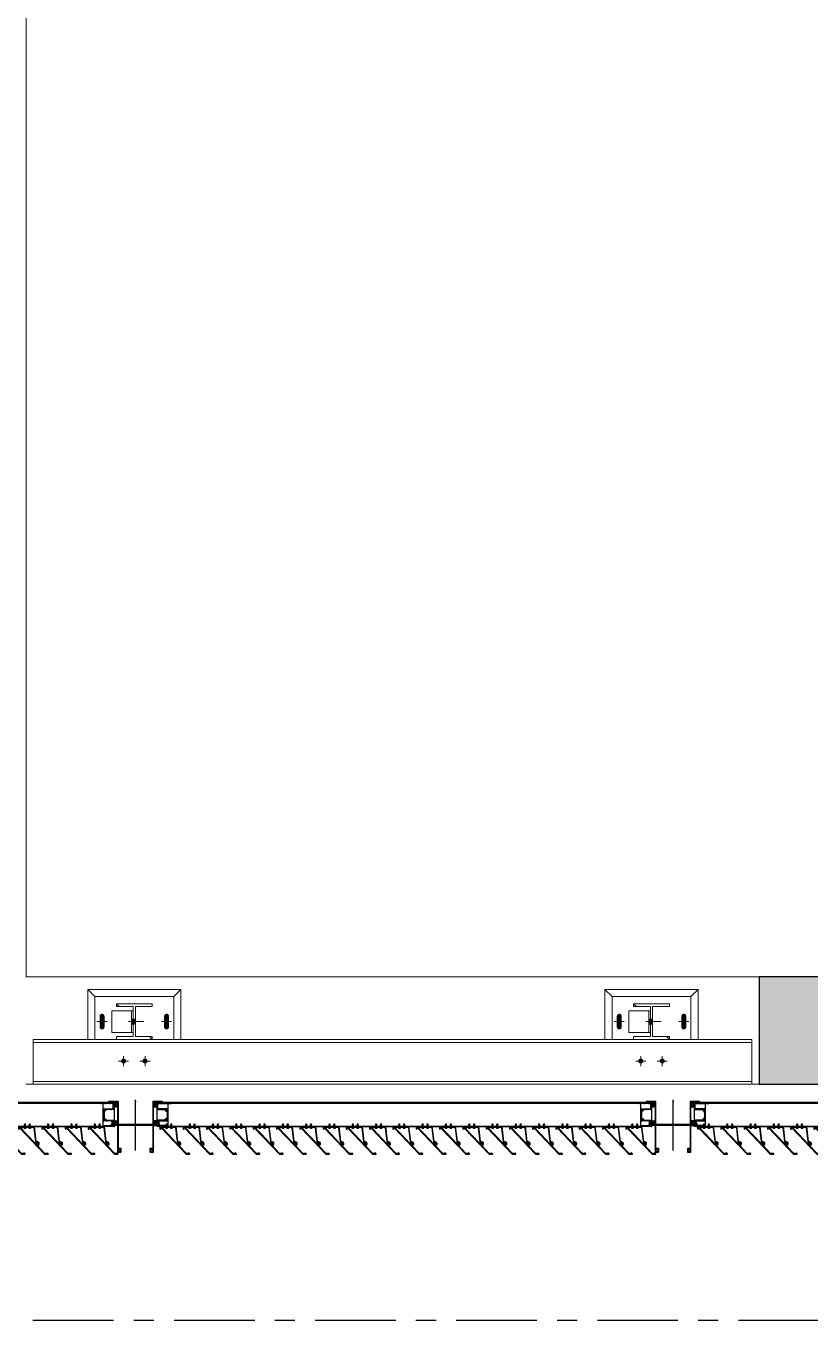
# Model space of a CAD drawing. Header units: millimetres. Extents: x -153298 to 620751, y -313239 to 250031.
# Drawn here: x 37302 to 39490, y 167802 to 171413 of the extents above; entities that cross this region are included whole.
import ezdxf
from ezdxf.enums import TextEntityAlignment as Align

# ---------------------------------------------------------------- set-up
doc = ezdxf.new("R2010")
doc.units = ezdxf.units.MM
for name, pattern in [('CENTER', [2, 1.25, -0.25, 0.25, -0.25]), ('TA_GL_000.90000', [2.475, 0.9, -0.225, 0.225, -0.225, 0.9]), ('XKITLINE00', [0]), ('XKITLINE02', [4, 2, -2])]:
    doc.linetypes.add(name, pattern=pattern)
for name, color, linetype in [('000 - 0_SYM_DWG_GRIDLINE_MAIN_COLOR_251', 251, 'Continuous'), ('000 - 0_SYM_DWG_SLOPE-SYM_TEXT_COLOR_3', 3, 'Continuous'), ('000 - CONCRETE_COL_HATCH_', 251, 'Continuous'), ('000 - EXISTING_COLUMN_CUT_COLOR_5', 5, 'Continuous'), ('000 - EXISTING_CONCRETE_MAIN_COLOR_1', 1, 'Continuous'), ('000 - EXISTING_STEEL-STRUCTURE_MAIN_COLOR_1', 1, 'Continuous'), ('000 - EXISTING_STEEL-STRUCTURE_MAIN_COLOR_2', 2, 'Continuous'), ('000 - GRID', 251, 'CENTER'), ('010 - ASPG_ACCESSORIES_MAIN_COLOR_1', 1, 'Continuous'), ('010 - ASPG_EXTR_MAIN_COLOR_2', 2, 'Continuous'), ('010 - ASPG_FASTERN_MAIN_COLOR_1', 1, 'Continuous'), ('010 - ASPG_FASTERN_SUB_COLOR_1', 2, 'Continuous'), ('010 - ASPG_FASTERN_SYMBOL_', 251, 'Continuous'), ('010 - ASPG_FRAMING_CUT_COLOR_4', 4, 'Continuous'), ('010 - ASPG_FRAMING_DEF_SUB', 250, 'Continuous'), ('010 - ASPG_FRAMING_HATCH_', 251, 'Continuous'), ('010 - ASPG_FRAMING_MAIN_COLOR_2', 2, 'Continuous'), ('010 - ASPG_FRAMING_SUB_COLOR_2', 2, 'Continuous'), ('010 - ASPG_FRAMING_WIPEOUT_', 250, 'Continuous'), ('BOLT & SCREW', 251, 'Continuous')]:
    doc.layers.add(name, color=color, linetype=linetype)
doc.layers.add('010 - ASPG_EXTR_DEF_SUB', color=250, linetype='Continuous', plot=False)
doc.layers.add('010 - ASPG_FASTERN_DEF_SUB', color=250, linetype='Continuous', plot=False)
doc.layers.add('12-GRID', color=1, linetype='CENTER', lineweight=13)
doc.layers.add('SCREW', color=8, linetype='Continuous', lineweight=5)
doc.styles.add('ARIAL', font='arial.ttf')
doc.styles.add('TA', font='', dxfattribs={"height": 4.5})
doc.styles.get('TA').set_extended_font_data('Cordia New')
pattern_1 = [(270, (1257419.24324, -520041.6224), (0.65495992507, -1.1344238721), [0.7562825814, -1.5125651628]), (30, (1257419.24324, -520041.6224), (0.65495992936, 1.1344238696), [0.7562825814, -1.5125651628]), (330, (1257419.24324, -520041.6224), (1.30991985442, -2.48e-09), [-1.5125651628, 0.7562825814])]
pattern_2 = [(315, (1257419.4929, -520021.6224), (1.3369313545, 1.3369313545), []), (45, (1257419.4929, -520021.6224), (-1.3369313545, 1.3369313545), [])]
pattern_3 = [(270, (1257419.4425, -520043.9224), (0.65495992507, -1.1344238721), [0.7562825814, -1.5125651628]), (30, (1257419.4425, -520043.9224), (0.65495992936, 1.1344238696), [0.7562825814, -1.5125651628]), (330, (1257419.4425, -520043.9224), (1.30991985442, -2.48e-09), [-1.5125651628, 0.7562825814])]
pattern_4 = [(315, (1257419.1929, -520023.9224), (1.3369313545, 1.3369313545), []), (45, (1257419.1929, -520023.9224), (-1.3369313545, 1.3369313545), [])]

# ---------------------------------------------------------------- blocks, each defined once
blk = doc.blocks.new('*A210209')
at = {"layer": '000 - EXISTING_STEEL-STRUCTURE_MAIN_COLOR_1', "linetype": 'XKITLINE00', "lineweight": 0}
for p, q in [((504.182408, 138.915979), (504.118408, 138.979979)), ((504.118408, 138.979979), (504.118408, 138.979979)), ((504.542408, 138.555979), (504.494408, 138.603979)), ((504.918408, 138.179979), (504.854408, 138.243979))]:
    blk.add_line(p, q, dxfattribs=at)
blk = doc.blocks.new('*A216215')
at = {"layer": '000 - EXISTING_STEEL-STRUCTURE_MAIN_COLOR_1', "linetype": 'XKITLINE00', "lineweight": 0}
for p, q in [((492.634446, 138.915979), (492.570446, 138.979979)), ((492.570446, 138.979979), (492.570446, 138.979979)), ((492.994446, 138.555979), (492.946446, 138.603979)), ((493.370446, 138.179979), (493.306446, 138.243979))]:
    blk.add_line(p, q, dxfattribs=at)
blk = doc.blocks.new('*A21372057')
at = {"layer": '000 - EXISTING_CONCRETE_MAIN_COLOR_1', "linetype": 'XKITLINE00', "lineweight": 0}
for p, q in [((490.550408, 140.179979), (506.918408, 140.179979)), ((490.550408, 137.779979), (490.710408, 137.779979)), ((506.758408, 137.779979), (506.918408, 137.779979))]:
    blk.add_line(p, q, dxfattribs=at)
blk = doc.blocks.new('*A21872107')
at = {"layer": '000 - EXISTING_CONCRETE_MAIN_COLOR_1', "linetype": 'XKITLINE00', "lineweight": 0}
for p, q in [((488.160418, 140.179979), (488.160418, 162.339977)), ((490.560418, 162.339977), (490.560418, 140.179979)), ((490.560418, 140.179979), (490.550408, 140.179979))]:
    blk.add_line(p, q, dxfattribs=at)
blk = doc.blocks.new('*A22352155')
at = {"layer": '000 - EXISTING_STEEL-STRUCTURE_MAIN_COLOR_1', "linetype": 'XKITLINE00', "lineweight": 0}
for p, q in [((493.370446, 138.979979), (492.570446, 138.979979)), ((492.570446, 138.979979), (492.570446, 138.915979)), ((493.370446, 138.915979), (493.370446, 138.979979)), ((492.570446, 138.915979), (492.946446, 138.915979)), ((492.946446, 138.915979), (492.946446, 138.243979)), ((492.994446, 138.915979), (493.370446, 138.915979)), ((492.994446, 138.243979), (492.994446, 138.915979)), ((492.946446, 138.243979), (492.570446, 138.243979)), ((492.570446, 138.243979), (492.570446, 138.179979)), ((492.570446, 138.179979), (493.370446, 138.179979)), ((493.370446, 138.243979), (492.994446, 138.243979)), ((493.370446, 138.179979), (493.370446, 138.243979))]:
    blk.add_line(p, q, dxfattribs=at)
blk = doc.blocks.new('*A22392159')
at = {"layer": '000 - EXISTING_STEEL-STRUCTURE_MAIN_COLOR_1', "linetype": 'XKITLINE00', "lineweight": 0}
for p, q in [((504.918408, 138.979979), (504.118408, 138.979979)), ((504.118408, 138.979979), (504.118408, 138.915979)), ((504.918408, 138.915979), (504.918408, 138.979979)), ((504.118408, 138.915979), (504.494408, 138.915979)), ((504.494408, 138.915979), (504.494408, 138.243979)), ((504.542408, 138.915979), (504.918408, 138.915979)), ((504.542408, 138.243979), (504.542408, 138.915979)), ((504.494408, 138.243979), (504.118408, 138.243979)), ((504.118408, 138.243979), (504.118408, 138.179979)), ((504.118408, 138.179979), (504.918408, 138.179979)), ((504.918408, 138.243979), (504.542408, 138.243979)), ((504.918408, 138.179979), (504.918408, 138.243979))]:
    blk.add_line(p, q, dxfattribs=at)
blk = doc.blocks.new('*A22572177')
at = {"layer": '000 - EXISTING_STEEL-STRUCTURE_MAIN_COLOR_1', "linetype": 'XKITLINE00', "lineweight": 0}
for p, q in [((493.850446, 139.139979), (492.090446, 139.139979)), ((492.090446, 139.139979), (492.090446, 138.179979)), ((493.850446, 138.179979), (493.850446, 139.139979))]:
    blk.add_line(p, q, dxfattribs=at)
blk = doc.blocks.new('*A22582178')
at = {"layer": '000 - EXISTING_STEEL-STRUCTURE_MAIN_COLOR_1', "linetype": 'XKITLINE00', "lineweight": 0}
for p, q in [((491.930446, 138.179979), (491.930446, 139.299979)), ((491.930446, 139.299979), (494.010446, 139.299979)), ((492.090446, 139.139979), (491.930446, 139.299979)), ((493.850446, 139.139979), (494.010446, 139.299979)), ((494.010446, 139.299979), (494.010446, 138.179979))]:
    blk.add_line(p, q, dxfattribs=at)
blk = doc.blocks.new('*A22592179')
at = {"layer": '000 - EXISTING_STEEL-STRUCTURE_MAIN_COLOR_1', "linetype": 'XKITLINE00', "lineweight": 0}
for p, q in [((492.946446, 138.820005), (492.466446, 138.820005)), ((492.466446, 138.820005), (492.466446, 138.340005)), ((492.906446, 138.820005), (492.906446, 138.340005)), ((492.466446, 138.340005), (492.946446, 138.340005))]:
    blk.add_line(p, q, dxfattribs=at)
blk = doc.blocks.new('*A22602180')
at = {"layer": '000 - EXISTING_STEEL-STRUCTURE_MAIN_COLOR_1', "linetype": 'XKITLINE00', "lineweight": 0}
for p, q in [((505.398408, 139.139979), (503.638408, 139.139979)), ((503.638408, 139.139979), (503.638408, 138.179979)), ((505.398408, 138.179979), (505.398408, 139.139979))]:
    blk.add_line(p, q, dxfattribs=at)
blk = doc.blocks.new('*A22612181')
at = {"layer": '000 - EXISTING_STEEL-STRUCTURE_MAIN_COLOR_1', "linetype": 'XKITLINE00', "lineweight": 0}
for p, q in [((503.478408, 138.179979), (503.478408, 139.299979)), ((503.478408, 139.299979), (505.558408, 139.299979)), ((503.638408, 139.139979), (503.478408, 139.299979)), ((505.398408, 139.139979), (505.558408, 139.299979)), ((505.558408, 139.299979), (505.558408, 138.179979))]:
    blk.add_line(p, q, dxfattribs=at)
blk = doc.blocks.new('*A22622182')
at = {"layer": '000 - EXISTING_STEEL-STRUCTURE_MAIN_COLOR_1', "linetype": 'XKITLINE00', "lineweight": 0}
for p, q in [((504.494408, 138.820005), (504.014408, 138.820005)), ((504.014408, 138.820005), (504.014408, 138.340005)), ((504.454408, 138.820005), (504.454408, 138.340005)), ((504.014408, 138.340005), (504.494408, 138.340005))]:
    blk.add_line(p, q, dxfattribs=at)
blk = doc.blocks.new('*A22762196')
at = {"layer": '000 - EXISTING_STEEL-STRUCTURE_MAIN_COLOR_2', "linetype": 'XKITLINE00', "lineweight": 0}
for p, q in [((490.710408, 138.179979), (490.710408, 137.179979)), ((490.710408, 138.179979), (492.570446, 138.179979)), ((490.710408, 138.115979), (506.758408, 138.115979)), ((493.370446, 138.179979), (504.118408, 138.179979)), ((506.758408, 138.179979), (504.918408, 138.179979)), ((506.758408, 138.179979), (506.758408, 137.179979)), ((490.710408, 137.243979), (506.758408, 137.243979)), ((490.710408, 137.179979), (506.758408, 137.179979))]:
    blk.add_line(p, q, dxfattribs=at)
blk = doc.blocks.new('*A22822202')
at = {"layer": '000 - EXISTING_STEEL-STRUCTURE_MAIN_COLOR_1'}
for points in [[(492.906, 138.636), (492.946, 138.636), (492.946, 138.524), (492.906, 138.524)], [(492.946, 138.636), (492.994, 138.636), (492.994, 138.524), (492.946, 138.524)]]:
    blk.add_hatch(color=256, dxfattribs=at).paths.add_polyline_path(points, flags=17)
at = {"layer": '000 - EXISTING_STEEL-STRUCTURE_MAIN_COLOR_1', "linetype": 'XKITLINE00', "lineweight": 0}
for p, q in [((492.843, 138.58), (493.186, 138.58)), ((492.906, 138.636), (492.946, 138.636)), ((492.906, 138.524), (492.946, 138.524)), ((492.946, 138.636), (492.994, 138.636)), ((492.946, 138.524), (492.994, 138.524))]:
    blk.add_line(p, q, dxfattribs=at)
blk = doc.blocks.new('*A22832203')
at = {"layer": '000 - EXISTING_STEEL-STRUCTURE_MAIN_COLOR_1'}
for points in [[(492.29, 138.74), (492.302, 138.721), (492.306, 138.7), (492.306, 138.46), (492.302, 138.439), (492.29, 138.42), (492.272, 138.408), (492.25, 138.404), (492.229, 138.408), (492.211, 138.42), (492.199, 138.439), (492.194, 138.46), (492.194, 138.7), (492.199, 138.721), (492.211, 138.74), (492.229, 138.752), (492.25, 138.756), (492.272, 138.752)], [(493.73, 138.74), (493.742, 138.721), (493.746, 138.7), (493.746, 138.46), (493.742, 138.439), (493.73, 138.42), (493.712, 138.408), (493.69, 138.404), (493.669, 138.408), (493.651, 138.42), (493.639, 138.439), (493.634, 138.46), (493.634, 138.7), (493.639, 138.721), (493.651, 138.74), (493.669, 138.752), (493.69, 138.756), (493.712, 138.752)]]:
    blk.add_hatch(color=256, dxfattribs=at).paths.add_polyline_path(points, flags=17)
at = {"layer": '000 - EXISTING_STEEL-STRUCTURE_MAIN_COLOR_1', "linetype": 'XKITLINE00', "lineweight": 0}
for p, q in [((492.25, 138.468), (492.25, 138.692)), ((493.69, 138.468), (493.69, 138.692)), ((492.362, 138.58), (492.138, 138.58)), ((493.802, 138.58), (493.578, 138.58))]:
    blk.add_line(p, q, dxfattribs=at)
blk = doc.blocks.new('*A22852205')
at = {"layer": '000 - EXISTING_STEEL-STRUCTURE_MAIN_COLOR_1'}
for points in [[(492.785, 137.689), (492.782, 137.679), (492.777, 137.669), (492.77, 137.66), (492.762, 137.653), (492.752, 137.648), (492.741, 137.645), (492.73, 137.644), (492.72, 137.645), (492.709, 137.648), (492.699, 137.653), (492.691, 137.66), (492.684, 137.669), (492.679, 137.679), (492.676, 137.689), (492.674, 137.7), (492.676, 137.711), (492.679, 137.721), (492.684, 137.731), (492.691, 137.74), (492.699, 137.747), (492.709, 137.752), (492.72, 137.755), (492.73, 137.756), (492.741, 137.755), (492.752, 137.752), (492.762, 137.747), (492.77, 137.74), (492.777, 137.731), (492.782, 137.721), (492.785, 137.711), (492.786, 137.7)], [(493.265, 137.689), (493.262, 137.679), (493.257, 137.669), (493.25, 137.66), (493.242, 137.653), (493.232, 137.648), (493.221, 137.645), (493.21, 137.644), (493.2, 137.645), (493.189, 137.648), (493.179, 137.653), (493.171, 137.66), (493.164, 137.669), (493.159, 137.679), (493.156, 137.689), (493.154, 137.7), (493.156, 137.711), (493.159, 137.721), (493.164, 137.731), (493.171, 137.74), (493.179, 137.747), (493.189, 137.752), (493.2, 137.755), (493.21, 137.756), (493.221, 137.755), (493.232, 137.752), (493.242, 137.747), (493.25, 137.74), (493.257, 137.731), (493.262, 137.721), (493.265, 137.711), (493.266, 137.7)]]:
    blk.add_hatch(color=256, dxfattribs=at).paths.add_polyline_path(points, flags=17)
at = {"layer": '000 - EXISTING_STEEL-STRUCTURE_MAIN_COLOR_1', "linetype": 'XKITLINE00', "lineweight": 0}
for p, q in [((492.842, 137.7), (492.618, 137.7)), ((492.73, 137.812), (492.73, 137.588)), ((493.322, 137.7), (493.098, 137.7)), ((493.21, 137.812), (493.21, 137.588))]:
    blk.add_line(p, q, dxfattribs=at)
blk = doc.blocks.new('*A22862206')
at = {"layer": '000 - EXISTING_STEEL-STRUCTURE_MAIN_COLOR_1'}
for points in [[(504.494, 138.524), (504.454, 138.524), (504.454, 138.636), (504.494, 138.636)], [(504.542, 138.524), (504.494, 138.524), (504.494, 138.636), (504.542, 138.636)]]:
    blk.add_hatch(color=256, dxfattribs=at).paths.add_polyline_path(points, flags=17)
at = {"layer": '000 - EXISTING_STEEL-STRUCTURE_MAIN_COLOR_1', "linetype": 'XKITLINE00', "lineweight": 0}
for p, q in [((504.391, 138.58), (504.734, 138.58)), ((504.454, 138.636), (504.494, 138.636)), ((504.454, 138.524), (504.494, 138.524)), ((504.494, 138.636), (504.542, 138.636)), ((504.494, 138.524), (504.542, 138.524))]:
    blk.add_line(p, q, dxfattribs=at)
blk = doc.blocks.new('*A22872207')
at = {"layer": '000 - EXISTING_STEEL-STRUCTURE_MAIN_COLOR_1'}
for points in [[(503.838, 138.74), (503.85, 138.721), (503.854, 138.7), (503.854, 138.46), (503.85, 138.439), (503.838, 138.42), (503.82, 138.408), (503.798, 138.404), (503.777, 138.408), (503.759, 138.42), (503.747, 138.439), (503.742, 138.46), (503.742, 138.7), (503.747, 138.721), (503.759, 138.74), (503.777, 138.752), (503.798, 138.756), (503.82, 138.752)], [(505.278, 138.74), (505.29, 138.721), (505.294, 138.7), (505.294, 138.46), (505.29, 138.439), (505.278, 138.42), (505.26, 138.408), (505.238, 138.404), (505.217, 138.408), (505.199, 138.42), (505.187, 138.439), (505.182, 138.46), (505.182, 138.7), (505.187, 138.721), (505.199, 138.74), (505.217, 138.752), (505.238, 138.756), (505.26, 138.752)]]:
    blk.add_hatch(color=256, dxfattribs=at).paths.add_polyline_path(points, flags=17)
at = {"layer": '000 - EXISTING_STEEL-STRUCTURE_MAIN_COLOR_1', "linetype": 'XKITLINE00', "lineweight": 0}
for p, q in [((503.798, 138.468), (503.798, 138.692)), ((505.238, 138.468), (505.238, 138.692)), ((503.91, 138.58), (503.686, 138.58)), ((505.35, 138.58), (505.126, 138.58))]:
    blk.add_line(p, q, dxfattribs=at)
blk = doc.blocks.new('*A22902210')
at = {"layer": '000 - EXISTING_STEEL-STRUCTURE_MAIN_COLOR_1'}
for points in [[(504.333, 137.689), (504.33, 137.679), (504.325, 137.669), (504.318, 137.66), (504.31, 137.653), (504.3, 137.648), (504.289, 137.645), (504.278, 137.644), (504.267, 137.645), (504.257, 137.648), (504.247, 137.653), (504.239, 137.66), (504.232, 137.669), (504.227, 137.679), (504.223, 137.689), (504.222, 137.7), (504.223, 137.711), (504.227, 137.721), (504.232, 137.731), (504.239, 137.74), (504.247, 137.747), (504.257, 137.752), (504.267, 137.755), (504.278, 137.756), (504.289, 137.755), (504.3, 137.752), (504.31, 137.747), (504.318, 137.74), (504.325, 137.731), (504.33, 137.721), (504.333, 137.711), (504.334, 137.7)], [(504.813, 137.689), (504.81, 137.679), (504.805, 137.669), (504.798, 137.66), (504.79, 137.653), (504.78, 137.648), (504.769, 137.645), (504.758, 137.644), (504.747, 137.645), (504.737, 137.648), (504.727, 137.653), (504.719, 137.66), (504.712, 137.669), (504.707, 137.679), (504.703, 137.689), (504.702, 137.7), (504.703, 137.711), (504.707, 137.721), (504.712, 137.731), (504.719, 137.74), (504.727, 137.747), (504.737, 137.752), (504.747, 137.755), (504.758, 137.756), (504.769, 137.755), (504.78, 137.752), (504.79, 137.747), (504.798, 137.74), (504.805, 137.731), (504.81, 137.721), (504.813, 137.711), (504.814, 137.7)]]:
    blk.add_hatch(color=256, dxfattribs=at).paths.add_polyline_path(points, flags=17)
at = {"layer": '000 - EXISTING_STEEL-STRUCTURE_MAIN_COLOR_1', "linetype": 'XKITLINE00', "lineweight": 0}
for p, q in [((504.39, 137.7), (504.166, 137.7)), ((504.278, 137.812), (504.278, 137.588)), ((504.87, 137.7), (504.646, 137.7)), ((504.758, 137.812), (504.758, 137.588))]:
    blk.add_line(p, q, dxfattribs=at)
blk = doc.blocks.new('*A23012221')
at = {"layer": '000 - EXISTING_STEEL-STRUCTURE_MAIN_COLOR_1', "linetype": 'XKITLINE02', "lineweight": 0}
for p, q in [((492.843086, 138.579953), (493.186446, 138.579953)), ((492.906446, 138.635953), (492.946446, 138.635953)), ((492.906446, 138.523953), (492.946446, 138.523953)), ((492.946446, 138.635953), (492.994446, 138.635953)), ((492.946446, 138.523953), (492.994446, 138.523953))]:
    blk.add_line(p, q, dxfattribs=at)
blk = doc.blocks.new('*A23022222')
at = {"layer": '000 - EXISTING_STEEL-STRUCTURE_MAIN_COLOR_1', "linetype": 'XKITLINE00', "lineweight": 0}
for p, q in [((492.250446, 138.691979), (492.250446, 138.617387)), ((493.690446, 138.691979), (493.690446, 138.617387)), ((492.138446, 138.579979), (492.213038, 138.579979)), ((492.250446, 138.467979), (492.250446, 138.542571)), ((492.362446, 138.579979), (492.287854, 138.579979)), ((493.578446, 138.579979), (493.653038, 138.579979)), ((493.690446, 138.467979), (493.690446, 138.542571)), ((493.802446, 138.579979), (493.727854, 138.579979))]:
    blk.add_line(p, q, dxfattribs=at)
blk = doc.blocks.new('*A23042224')
at = {"layer": '000 - EXISTING_STEEL-STRUCTURE_MAIN_COLOR_1', "linetype": 'XKITLINE00', "lineweight": 0}
for p, q in [((492.618446, 137.699979), (492.693038, 137.699979)), ((492.730446, 137.811979), (492.730446, 137.737387)), ((492.730446, 137.587979), (492.730446, 137.662571)), ((492.842446, 137.699979), (492.767854, 137.699979)), ((493.098446, 137.699979), (493.173038, 137.699979)), ((493.210446, 137.811979), (493.210446, 137.737387)), ((493.210446, 137.587979), (493.210446, 137.662571)), ((493.322446, 137.699979), (493.247854, 137.699979))]:
    blk.add_line(p, q, dxfattribs=at)
blk = doc.blocks.new('*A23072227')
at = {"layer": '000 - EXISTING_STEEL-STRUCTURE_MAIN_COLOR_1', "linetype": 'XKITLINE00', "lineweight": 0}
for p, q in [((504.166408, 137.699979), (504.241, 137.699979)), ((504.278408, 137.811979), (504.278408, 137.737387)), ((504.278408, 137.587979), (504.278408, 137.662571)), ((504.390408, 137.699979), (504.315816, 137.699979)), ((504.646408, 137.699979), (504.721, 137.699979)), ((504.758408, 137.811979), (504.758408, 137.737387)), ((504.758408, 137.587979), (504.758408, 137.662571)), ((504.870408, 137.699979), (504.795816, 137.699979))]:
    blk.add_line(p, q, dxfattribs=at)
blk = doc.blocks.new('*A23082228')
at = {"layer": '000 - EXISTING_STEEL-STRUCTURE_MAIN_COLOR_1', "linetype": 'XKITLINE00', "lineweight": 0}
for p, q in [((503.798408, 138.691979), (503.798408, 138.617387)), ((505.238408, 138.691979), (505.238408, 138.617387)), ((503.686408, 138.579979), (503.761, 138.579979)), ((503.798408, 138.467979), (503.798408, 138.542571)), ((503.910408, 138.579979), (503.835816, 138.579979)), ((505.126408, 138.579979), (505.201, 138.579979)), ((505.238408, 138.467979), (505.238408, 138.542571)), ((505.350408, 138.579979), (505.275816, 138.579979))]:
    blk.add_line(p, q, dxfattribs=at)
blk = doc.blocks.new('*A23092229')
at = {"layer": '000 - EXISTING_STEEL-STRUCTURE_MAIN_COLOR_1', "linetype": 'XKITLINE02', "lineweight": 0}
for p, q in [((504.391048, 138.579953), (504.734408, 138.579953)), ((504.454408, 138.635953), (504.494408, 138.635953)), ((504.454408, 138.523953), (504.494408, 138.523953)), ((504.494408, 138.635953), (504.542408, 138.635953)), ((504.494408, 138.523953), (504.542408, 138.523953))]:
    blk.add_line(p, q, dxfattribs=at)
blk = doc.blocks.new('*U4817')
at = {"layer": '000 - CONCRETE_COL_HATCH_'}
h = blk.add_hatch(dxfattribs=at)
h.set_pattern_fill('AR-CONC', color=256, scale=0.5)
h.set_pattern_definition([(50, (0, 3e-15), (3.5863, -0.31376), [0.375, -4.125]), (355, (0, 3e-15), (-0.693757, 3.76096), [0.3, -3.3]), (100.4514, (0.299, -0.026), (2.892544, 3.4472), [0.3187, -3.50571]), (46.1842, (0, 1), (5.336207, -0.827596), [0.5625, -6.1875]), (96.6356, (0.4447, 0.931), (4.67331, 4.87059), [0.47805, -5.25857]), (351.1842, (0, 1), (4.67331, 4.87059), [0.45, -4.95]), (21, (0.5, 0.75), (2.984535, -2.013094), [0.375, -4.125]), (326, (0.5, 0.75), (1.216577, 3.62575), [0.3, -3.3]), (71.4514, (0.7487, 0.5822), (4.201112, 1.612656), [0.3187, -3.50571]), (37.5, (0, 3e-15), (0.0607993, 1.6644693), [0, -3.26, 0, -3.35, 0, -3.3125]), (7.5, (0, 3e-15), (1.315348, 1.972059), [0, -1.91, 0, -3.185, 0, -1.2625]), (327.5, (-1.115, 3e-15), (2.669112, -0.1127744), [0, -1.25, 0, -3.9, 0, -5.175]), (317.5, (-1.615, 3e-15), (2.915931, 0.500525), [0, -1.625, 0, -2.59, 0, -3.675])])
h.paths.add_polyline_path([(-323.1, -150), (323.1, -150), (323.1, 150), (-323.1, 150)])
blk.add_point((0, 0))
at = {"layer": '000 - EXISTING_COLUMN_CUT_COLOR_5'}
blk.add_lwpolyline([(-323.1, -150), (323.1, -150), (323.1, 150), (-323.1, 150)], close=True, dxfattribs=at)
blk = doc.blocks.new('W-1-PP19-ST-ENT1-1_20260610-023014_UPPF_ST')
at = {"color": 6}
blk.add_blockref('*U4817', (7438.1, 808), dxfattribs=at)
at = {"layer": '000 - EXISTING_CONCRETE_MAIN_COLOR_1', "lineweight": 0, "xscale": 125, "yscale": 125, "zscale": 125}
for name in ['*A21872107', '*A21372057']:
    blk.add_blockref(name, (-56249.8, -16564.5), dxfattribs=at)
at = {"layer": '000 - EXISTING_STEEL-STRUCTURE_MAIN_COLOR_1', "lineweight": 0, "xscale": 125, "yscale": 125, "zscale": 125}
for name in ['*A22582178', '*A22572177', '*A22612181', '*A22602180', '*A216215', '*A22352155', '*A210209', '*A22392159', '*A22832203', '*A23022222', '*A22592179', '*A22822202', '*A23012221', '*A22872207', '*A23082228', '*A22622182', '*A22862206', '*A23092229', '*A22852205', '*A23042224', '*A22902210', '*A23072227']:
    blk.add_blockref(name, (-56249.8, -16489.5), dxfattribs=at)
at = {"layer": '000 - EXISTING_STEEL-STRUCTURE_MAIN_COLOR_2', "lineweight": 0, "xscale": 125, "yscale": 125, "zscale": 125}
blk.add_blockref('*A22762196', (-56249.8, -16489.5), dxfattribs=at)
blk = doc.blocks.new('*U4769')
at = {"layer": '000 - 0_SYM_DWG_GRIDLINE_MAIN_COLOR_251', "color": 0, "linetype": 'ByBlock', "ltscale": 5}
blk.add_line((20, 0), (-600, 0), dxfattribs=at)
at = {"style": 'TA', "flags": 1}
blk.add_attdef('LOCATION', (6, -6), '', height=4.5, rotation=270, dxfattribs=at)
at = {"layer": '000 - 0_SYM_DWG_SLOPE-SYM_TEXT_COLOR_3', "style": 'ARIAL'}
blk.add_attdef('GRID-HEAD', text='', height=4, rotation=180, dxfattribs=at).set_placement((40, 0), align=Align.MIDDLE_CENTER)
blk = doc.blocks.new('W-1-PP19-ST-ENT1-1_20260610-010700_LOPF_DIMS')
at = {"layer": '000 - GRID', "linetype": 'TA_GL_000.90000', "xscale": 50, "yscale": 50, "zscale": 50, "rotation": 180}
blk.add_blockref('*U4769', (-2180, 0), dxfattribs=at)
blk = doc.blocks.new('*U6143')
at = {"layer": '12-GRID', "color": 8, "linetype": 'CENTER'}
for p, q in [((0, -6.2), (0, 2.2)), ((-4.2, -2), (4.2, -2))]:
    blk.add_line(p, q, dxfattribs=at)
at = {"layer": 'BOLT & SCREW'}
for p, q in [((-0.6, -1.8), (-1.8, -1.6)), ((-0.6, -2.2), (-1.8, -2.4)), ((-0.5, -1.8), (-0.9, -1.6)), ((-0.5, -2.2), (-0.9, -2.4)), ((-0.2, -1.4), (-0.4, -0.2)), ((-0.2, -1.5), (-0.4, -1.1)), ((-0.2, -2.5), (-0.4, -2.9)), ((-0.2, -2.6), (-0.4, -3.8)), ((0.2, -1.4), (0.4, -0.2)), ((0.2, -1.5), (0.4, -1.1)), ((0.4, -2.9), (0.2, -2.5)), ((0.2, -2.6), (0.4, -3.8)), ((0.5, -1.8), (0.9, -1.6)), ((0.5, -2.2), (0.9, -2.4)), ((0.6, -1.8), (1.8, -1.6)), ((0.6, -2.2), (1.8, -2.4))]:
    blk.add_line(p, q, dxfattribs=at)
for points in [[(-1.8, -1.6), (-0.9, -1.6, 0.414214), (-0.4, -1.1), (-0.4, -0.2), (0.4, -0.2), (0.4, -1.1, 0.414214), (0.9, -1.6), (1.8, -1.6), (1.8, -2.4), (0.9, -2.4, 0.414214), (0.4, -2.9), (0.4, -3.8), (-0.4, -3.8), (-0.4, -2.9, 0.414214), (-0.9, -2.4), (-1.8, -2.4)], [(0.2, -2.5, -0.414214), (0.5, -2.2), (0.6, -2.2), (0.6, -1.8), (0.5, -1.8, -0.414214), (0.2, -1.5), (0.2, -1.4), (-0.2, -1.4), (-0.2, -1.5, -0.414214), (-0.5, -1.8), (-0.6, -1.8), (-0.6, -2.2), (-0.5, -2.2, -0.414214), (-0.2, -2.5), (-0.2, -2.6), (0.2, -2.6)]]:
    blk.add_lwpolyline(points, format="xyb", close=True, dxfattribs=at)
blk.add_circle((0, -2), 3.5, dxfattribs=at)
blk = doc.blocks.new('000_ASPG_TYP_FILES_20260218-010703_FRAME_EXTR_')
at = {"layer": '010 - ASPG_FRAMING_HATCH_'}
h = blk.add_hatch(dxfattribs=at)
h.set_pattern_fill('ANSI32', color=256, scale=0.1, angle=180)
edge = h.paths.add_edge_path()
edge.add_line((2, 16), (2, 2))
edge.add_line((2, 2), (39.7, 2))
edge.add_arc((39.7, 1.7), 0.3, 0, 90, ccw=False)
edge.add_line((40, 1.7), (40, 0.3))
edge.add_arc((39.7, 0.3), 0.3, -90, 0, ccw=False)
edge.add_line((39.7, 0), (0.3, 0))
edge.add_arc((0.3, 0.3), 0.3, 180, 270, ccw=False)
edge.add_line((0, 0.3), (0, 17.7))
edge.add_arc((0.3, 17.7), 0.3, 90, 180, ccw=False)
edge.add_line((0.3, 18), (22.6, 18))
edge.add_arc((22.6, 18.5), 0.5, 270, 380.2095)
edge.add_arc((26.2, 19.8), 3.35, 182.0638, 200.2095, ccw=False)
edge.add_arc((23.6, 19.7), 0.76, 2.0638, 182.0638, ccw=False)
edge.add_arc((26.2, 19.8), 1.83, 182.0638, 447.9362)
edge.add_arc((26.3, 22.4), 0.76, 87.9362, 267.9362, ccw=False)
edge.add_arc((26.2, 19.8), 3.35, 69.7905, 87.9362, ccw=False)
edge.add_arc((27.5, 23.4), 0.5, 249.7905, 360)
edge.add_line((28, 23.4), (28, 26.7))
edge.add_line((28, 26.7), (28.5, 27.2))
edge.add_line((28.5, 27.2), (28, 27.7))
edge.add_line((28, 27.7), (28, 38.6))
edge.add_line((28, 38.6), (28.5, 39.1))
edge.add_line((28.5, 39.1), (28, 39.6))
edge.add_line((28, 39.6), (28, 42.9))
edge.add_arc((27.5, 42.9), 0.5, 0, 110.2095)
edge.add_arc((26.2, 46.5), 3.35, 272.0638, 290.2095, ccw=False)
edge.add_arc((26.3, 43.9), 0.76, 92.0638, 272.0638, ccw=False)
edge.add_arc((26.2, 46.5), 1.83, 272.0638, 537.9362)
edge.add_arc((23.6, 46.6), 0.76, 177.9362, 357.9362, ccw=False)
edge.add_arc((26.2, 46.5), 3.35, 159.7905, 177.9362, ccw=False)
edge.add_arc((22.6, 47.8), 0.5, 339.7905, 450)
edge.add_line((22.6, 48.3), (0.3, 48.3))
edge.add_arc((0.3, 48.6), 0.3, 180, 270, ccw=False)
edge.add_line((0, 48.6), (0, 60))
edge.add_arc((0.3, 60), 0.3, 90, 180, ccw=False)
edge.add_line((0.3, 60.3), (5, 60.3))
edge.add_line((5, 60.3), (5, 65))
edge.add_arc((5.3, 65), 0.3, 90, 180, ccw=False)
edge.add_line((5.3, 65.3), (30, 65.3))
edge.add_line((30, 65.3), (30, 63.6))
edge.add_arc((29.7, 63.6), 0.3, -90, 0, ccw=False)
edge.add_line((29.7, 63.3), (7.3, 63.3))
edge.add_arc((7.3, 63), 0.3, 90, 180)
edge.add_line((7, 63), (7, 58.3))
edge.add_line((7, 58.3), (2.3, 58.3))
edge.add_arc((2.3, 58), 0.3, 90, 180)
edge.add_line((2, 58), (2, 50.6))
edge.add_arc((2.3, 50.6), 0.3, 180, 270)
edge.add_line((2.3, 50.3), (29.7, 50.3))
edge.add_arc((29.7, 50), 0.3, 0, 90, ccw=False)
edge.add_line((30, 50), (30, 26.7))
edge.add_line((30, 26.7), (30, 16.3))
edge.add_arc((29.7, 16.3), 0.3, -90, 0, ccw=False)
edge.add_line((29.7, 16), (2, 16))
at = {"layer": '010 - ASPG_FRAMING_CUT_COLOR_4'}
blk.add_lwpolyline([(2, 16), (2, 2), (39.7, 2, -0.414214), (40, 1.7), (40, 0.3, -0.414214), (39.7, 0), (0.3, 0, -0.414214), (0, 0.3), (0, 17.7, -0.414214), (0.3, 18), (22.6, 18, 0.52173), (23, 18.7, -0.079342), (22.8, 19.7, -1), (24.3, 19.8, 2.296346), (26.2, 21.7, -1), (26.3, 23.2, -0.079342), (27.3, 23, 0.52173), (28, 23.4), (28, 26.7), (28.5, 27.2), (28, 27.7), (28, 38.6), (28.5, 39.1), (28, 39.6), (28, 42.9, 0.52173), (27.3, 43.3, -0.079342), (26.3, 43.1, -1), (26.2, 44.6, 2.296346), (24.3, 46.5, -1), (22.8, 46.6, -0.079342), (23, 47.6, 0.52173), (22.6, 48.3), (0.3, 48.3, -0.414214), (0, 48.6), (0, 60, -0.414214), (0.3, 60.3), (5, 60.3), (5, 65, -0.414214), (5.3, 65.3), (30, 65.3), (30, 63.6, -0.414214), (29.7, 63.3), (7.3, 63.3, 0.414214), (7, 63), (7, 58.3), (2.3, 58.3, 0.414214), (2, 58), (2, 50.6, 0.414214), (2.3, 50.3), (29.7, 50.3, -0.414214), (30, 50), (30, 26.7), (30, 16.3, -0.414214), (29.7, 16)], format="xyb", close=True, dxfattribs=at)
for p in [(26.2, 48.5), (26.2, 21.8)]:
    blk.add_blockref('*U6143', p)
blk = doc.blocks.new('*U6144')
at = {"layer": '010 - ASPG_FRAMING_HATCH_', "transparency": 33554585}
h = blk.add_hatch(dxfattribs=at)
h.set_pattern_fill('ANSI32', color=256, scale=0.25)
edge = h.paths.add_edge_path()
edge.add_line((2, -50), (2, -75))
edge.add_line((2, -75), (0, -75))
edge.add_line((0, -75), (0, -49))
edge.add_arc((1, -49), 1, 90, 180, ccw=False)
edge.add_line((1, -48), (63, -48))
edge.add_arc((63, -47), 1, 270, 360)
edge.add_line((64, -47), (64, 47))
edge.add_arc((63, 47), 1, 0, 90)
edge.add_line((63, 48), (1, 48))
edge.add_arc((1, 49), 1, 180, 270, ccw=False)
edge.add_line((0, 49), (0, 75))
edge.add_line((0, 75), (2, 75))
edge.add_line((2, 75), (2, 50))
edge.add_line((2, 50), (141, 50))
edge.add_line((141, 50), (141, 41))
edge.add_arc((140, 41), 1, 270, 360, ccw=False)
edge.add_line((140, 40), (132, 40))
edge.add_arc((132, 41), 1, 180, 270, ccw=False)
edge.add_line((131, 41), (131, 47))
edge.add_arc((130, 47), 1, 0, 90)
edge.add_line((130, 48), (67, 48))
edge.add_arc((67, 47), 1, 90, 180)
edge.add_line((66, 47), (66, -47))
edge.add_arc((67, -47), 1, 180, 270)
edge.add_line((67, -48), (130, -48))
edge.add_arc((130, -47), 1, 270, 360)
edge.add_line((131, -47), (131, -41))
edge.add_arc((132, -41), 1, 90, 180, ccw=False)
edge.add_line((132, -40), (140, -40))
edge.add_arc((140, -41), 1, 0, 90, ccw=False)
edge.add_line((141, -41), (141, -50))
edge.add_line((141, -50), (2, -50))
h.paths.add_polyline_path([(139, 48), (139, 42), (133, 42), (133, 48)], flags=16)
h.paths.add_polyline_path([(139, -48), (139, -42), (133, -42), (133, -48)], flags=16)
at = {"layer": '010 - ASPG_FRAMING_HATCH_'}
h = blk.add_hatch(dxfattribs=at)
h.set_pattern_fill('ANSI37', color=256, scale=0.595498, angle=-90)
h.set_pattern_definition(pattern_4)
edge = h.paths.add_edge_path()
edge.add_ellipse((11.5, 55), major_axis=(0, -5), ratio=0.644482, start_angle=180, end_angle=360, ccw=False)
edge.add_line((11.5, 60), (2, 60))
edge.add_arc((-7.9, 55), 11.1, -26.7963, 26.7963, ccw=False)
edge.add_line((2, 50), (11.5, 50))
h = blk.add_hatch(dxfattribs=at)
h.set_pattern_fill('HONEY', color=256, scale=0.238199, angle=-90)
h.set_pattern_definition(pattern_3)
edge = h.paths.add_edge_path()
edge.add_ellipse((11.8, 55), major_axis=(0, -5), ratio=0.644482, start_angle=0, end_angle=360, ccw=False)
h = blk.add_hatch(dxfattribs=at)
h.set_pattern_fill('HONEY', color=256, scale=0.238199, angle=-90)
h.set_pattern_definition(pattern_1)
edge = h.paths.add_edge_path()
edge.add_ellipse((57.5, 55), major_axis=(0, -5), ratio=0.644482, start_angle=0, end_angle=360)
h = blk.add_hatch(dxfattribs=at)
h.set_pattern_fill('ANSI37', color=256, scale=0.595498, angle=-90)
h.set_pattern_definition(pattern_2)
edge = h.paths.add_edge_path()
edge.add_ellipse((57.8, 55), major_axis=(0, -5), ratio=0.644482, start_angle=0, end_angle=180)
edge.add_line((57.8, 60), (62, 60))
edge.add_arc((62, 60.3), 0.3, -90, 0)
edge.add_line((62.3, 60.3), (62.3, 61))
edge.add_line((62.3, 61), (61.8, 61.5))
edge.add_line((61.8, 61.5), (62.3, 62))
edge.add_line((62.3, 62), (61.8, 62.5))
edge.add_line((61.8, 62.5), (62.3, 63))
edge.add_line((62.3, 63), (61.8, 63.5))
edge.add_line((61.8, 63.5), (62.3, 64))
edge.add_line((62.3, 64), (62.3, 65))
edge.add_line((62.3, 65), (63.3, 65))
edge.add_line((63.3, 65), (63.8, 65.5))
edge.add_line((63.8, 65.5), (64.3, 65))
edge.add_line((64.3, 65), (64.8, 65.5))
edge.add_line((64.8, 65.5), (65.3, 65))
edge.add_line((65.3, 65), (65.8, 65.5))
edge.add_line((65.8, 65.5), (66.3, 65))
edge.add_line((66.3, 65), (67, 65))
edge.add_arc((67, 65.3), 0.3, -90, 0)
edge.add_line((67.3, 65.3), (67.3, 60))
edge.add_arc((77.2, 55), 11.1, 153.2037, 206.7963)
edge.add_line((67.3, 50), (57.8, 50))
h = blk.add_hatch(dxfattribs=at)
h.set_pattern_fill('ANSI37', color=256, scale=0.595498, angle=-90)
h.set_pattern_definition(pattern_4)
edge = h.paths.add_edge_path()
edge.add_ellipse((11.5, -55), major_axis=(0, 5), ratio=0.644482, start_angle=0, end_angle=180)
edge.add_line((11.5, -60), (2, -60))
edge.add_arc((-7.9, -55), 11.1, 333.2037, 386.7963)
edge.add_line((2, -50), (11.5, -50))
h = blk.add_hatch(dxfattribs=at)
h.set_pattern_fill('HONEY', color=256, scale=0.238199, angle=-90)
h.set_pattern_definition(pattern_3)
edge = h.paths.add_edge_path()
edge.add_ellipse((11.8, -55), major_axis=(0, 5), ratio=0.644482, start_angle=0, end_angle=360)
h = blk.add_hatch(dxfattribs=at)
h.set_pattern_fill('HONEY', color=256, scale=0.238199, angle=-90)
h.set_pattern_definition(pattern_1)
edge = h.paths.add_edge_path()
edge.add_ellipse((57.5, -55), major_axis=(0, 5), ratio=0.644482, start_angle=0, end_angle=360, ccw=False)
h = blk.add_hatch(dxfattribs=at)
h.set_pattern_fill('ANSI37', color=256, scale=0.595498, angle=-90)
h.set_pattern_definition(pattern_2)
edge = h.paths.add_edge_path()
edge.add_ellipse((57.8, -55), major_axis=(0, 5), ratio=0.644482, start_angle=180, end_angle=360, ccw=False)
edge.add_line((57.8, -60), (62, -60))
edge.add_arc((62, -60.3), 0.3, 360, 450, ccw=False)
edge.add_line((62.3, -60.3), (62.3, -61))
edge.add_line((62.3, -61), (61.8, -61.5))
edge.add_line((61.8, -61.5), (62.3, -62))
edge.add_line((62.3, -62), (61.8, -62.5))
edge.add_line((61.8, -62.5), (62.3, -63))
edge.add_line((62.3, -63), (61.8, -63.5))
edge.add_line((61.8, -63.5), (62.3, -64))
edge.add_line((62.3, -64), (62.3, -65))
edge.add_line((62.3, -65), (63.3, -65))
edge.add_line((63.3, -65), (63.8, -65.5))
edge.add_line((63.8, -65.5), (64.3, -65))
edge.add_line((64.3, -65), (64.8, -65.5))
edge.add_line((64.8, -65.5), (65.3, -65))
edge.add_line((65.3, -65), (65.8, -65.5))
edge.add_line((65.8, -65.5), (66.3, -65))
edge.add_line((66.3, -65), (67, -65))
edge.add_arc((67, -65.3), 0.3, 360, 450, ccw=False)
edge.add_line((67.3, -65.3), (67.3, -60))
edge.add_arc((77.2, -55), 11.1, 153.2037, 206.7963, ccw=False)
edge.add_line((67.3, -50), (57.8, -50))
at = {"layer": '010 - ASPG_FASTERN_DEF_SUB'}
blk.add_point((0, 0), dxfattribs=at)
at = {"layer": '010 - ASPG_FRAMING_CUT_COLOR_4'}
blk.add_lwpolyline([(2, -50), (2, -75), (0, -75), (0, -49, -0.414214), (1, -48), (63, -48, 0.414214), (64, -47), (64, 47, 0.414214), (63, 48), (1, 48, -0.414214), (0, 49), (0, 75), (2, 75), (2, 50), (141, 50), (141, 41, -0.414214), (140, 40), (132, 40, -0.414214), (131, 41), (131, 47, 0.414214), (130, 48), (67, 48, 0.414214), (66, 47), (66, -47, 0.414214), (67, -48), (130, -48, 0.414214), (131, -47), (131, -41, -0.414214), (132, -40), (140, -40, -0.414214), (141, -41), (141, -50)], format="xyb", close=True, dxfattribs=at)
for points in [[(139, 48), (139, 42), (133, 42), (133, 48)], [(139, -48), (139, -42), (133, -42), (133, -48)]]:
    blk.add_lwpolyline(points, close=True, dxfattribs=at)
at = {"layer": '010 - ASPG_FRAMING_DEF_SUB', "transparency": 33554508}
blk.add_line((136.5, 0), (-4.5, 0), dxfattribs=at)
at = {"layer": '010 - ASPG_FRAMING_DEF_SUB', "transparency": 33554457}
for points in [[(2, 50), (15, 50), (15, 60), (2, 60)], [(54.3, 50), (67.3, 50), (67.3, 65.5), (54.3, 65.5)], [(2, -50), (15, -50), (15, -60), (2, -60)], [(54.3, -50), (67.3, -50), (67.3, -65.5), (54.3, -65.5)]]:
    blk.add_lwpolyline(points, close=True, dxfattribs=at)
at = {"layer": '010 - ASPG_FRAMING_SUB_COLOR_2'}
for points in [[(11.8, 50), (2, 50, 0.238199), (2, 60), (11.8, 60)], [(57.5, 50), (67.3, 50, -0.238199), (67.3, 60), (67.3, 65.3, -0.414214), (67, 65), (66.3, 65), (65.8, 65.5), (65.3, 65), (64.8, 65.5), (64.3, 65), (63.8, 65.5), (63.3, 65), (62.3, 65), (62.3, 64), (61.8, 63.5), (62.3, 63), (61.8, 62.5), (62.3, 62), (61.8, 61.5), (62.3, 61), (62.3, 60.3, -0.414214), (62, 60), (57.5, 60)], [(11.8, -50), (2, -50, -0.238199), (2, -60), (11.8, -60)], [(57.5, -50), (67.3, -50, 0.238199), (67.3, -60), (67.3, -65.3, 0.414214), (67, -65), (66.3, -65), (65.8, -65.5), (65.3, -65), (64.8, -65.5), (64.3, -65), (63.8, -65.5), (63.3, -65), (62.3, -65), (62.3, -64), (61.8, -63.5), (62.3, -63), (61.8, -62.5), (62.3, -62), (61.8, -61.5), (62.3, -61), (62.3, -60.3, 0.414214), (62, -60), (57.5, -60)]]:
    blk.add_lwpolyline(points, format="xyb", dxfattribs=at)
at = {"layer": '010 - ASPG_FRAMING_SUB_COLOR_2', "extrusion": (0, 0, -1)}
for centre, major_axis in [((11.8, 55), (0, -5)), ((57.5, -55), (0, 5))]:
    blk.add_ellipse(centre, major_axis=major_axis, ratio=0.644482, dxfattribs=at)
at = {"layer": '010 - ASPG_FRAMING_SUB_COLOR_2'}
for centre, major_axis in [((57.5, 55), (0, -5)), ((11.8, -55), (0, 5))]:
    blk.add_ellipse(centre, major_axis=major_axis, ratio=0.644482, dxfattribs=at)
blk = doc.blocks.new('PZG35-9D5')
at = {"layer": '010 - ASPG_FASTERN_SUB_COLOR_1', "color": 8}
for p, q in [((-1.4, 0), (-1.4, -1.1)), ((1.4, 0), (1.4, -0.6)), ((-1.9, -1.4), (1.9, -0.9)), ((-1.9, -1.4), (-1.4, -1.1)), ((-1.9, -1.4), (-1.4, -1.7)), ((-1.9, -2.7), (1.9, -2.2)), ((-1.9, -2.7), (-1.4, -2.4)), ((-1.9, -2.7), (-1.4, -3)), ((-1.9, -4), (-1.4, -3.7)), ((-1.9, -4), (-1, -3.9)), ((-1.9, -4), (-1.4, -4.3)), ((-1.4, -1.1), (1.4, -0.6)), ((-1.4, -1.7), (1.4, -1.2)), ((-1.4, -1.7), (-1.4, -2.4)), ((-1.4, -2.4), (1.4, -1.9)), ((-1.4, -3), (1.4, -2.5)), ((-1.4, -3), (-1.4, -3.7)), ((-1.4, -3.7), (-0.8, -3.6)), ((-1.4, -4.3), (-1.4, -8.1)), ((-1.4, -4.3), (-1.2, -4.3)), ((0, -9.5), (-1.4, -8.1)), ((0, -9.5), (1.4, -8.1)), ((0.6, -3.3), (1.4, -3.2)), ((0.7, -3.7), (1.9, -3.5)), ((0.7, -3.9), (1.4, -3.8)), ((0.7, -4.6), (1.4, -4.5)), ((0.7, -5), (1.9, -4.8)), ((0.7, -5.2), (1.4, -5.1)), ((1.9, -0.9), (1.4, -0.6)), ((1.9, -0.9), (1.4, -1.2)), ((1.4, -1.2), (1.4, -1.9)), ((1.9, -2.2), (1.4, -1.9)), ((1.9, -2.2), (1.4, -2.5)), ((1.4, -2.5), (1.4, -3.2)), ((1.9, -3.5), (1.4, -3.2)), ((1.9, -3.5), (1.4, -3.8)), ((1.4, -3.8), (1.4, -4.5)), ((1.9, -4.8), (1.4, -4.5)), ((1.9, -4.8), (1.4, -5.1)), ((1.4, -5.1), (1.4, -8.1))]:
    blk.add_line(p, q, dxfattribs=at)
blk.add_lwpolyline([(0, -9.5), (0.7, -5.2), (0.7, -3.6, 0.417657), (0.4, -3.3, 0.108102), (-0.8, -3.6), (-1.4, -4.7)], format="xyb", dxfattribs=at)
at = {"layer": '010 - ASPG_FASTERN_SYMBOL_'}
blk.add_line((0, 3.7), (0, -10.5), dxfattribs=at)
blk = doc.blocks.new('*U4841')
at = {"layer": '010 - ASPG_FASTERN_MAIN_COLOR_1'}
blk.add_lwpolyline([(3, 1.8, 0.09906), (0.8, 2.5), (0.8, 2.3), (-0.8, 2.3), (-0.8, 2.5, 0.09906), (-3, 1.8, 0.266588), (-3.5, 1), (-3.5, 0.2, 0.414214), (-3.3, 0), (3.3, 0, 0.414214), (3.5, 0.2), (3.5, 1, 0.266588)], format="xyb", close=True, dxfattribs=at)
at = {"layer": 'SCREW'}
blk.add_blockref('PZG35-9D5', (0, 0), dxfattribs=at)
blk = doc.blocks.new('*U4840')
blk.add_point((0, 0))
at = {"layer": '010 - ASPG_ACCESSORIES_MAIN_COLOR_1'}
blk.add_lwpolyline([(-39.7, -0.6, 0.414214), (-40, -0.9), (-40, -7.4, 0.57735), (-39.7, -7.6), (-36.6, -5.8, 0.767327), (-36.8, -5.3), (-37.9, -5.3, -0.414214), (-38.2, -5), (-38.2, -2.8, -0.414214), (-38, -2.6), (-32.2, -2.6, -0.388879), (-32, -2.8), (-31.8, -4.3, 0.388879), (-31.3, -4.8), (-30.3, -4.8, 0.414214), (-30, -4.5), (-30, -2.9, -0.414214), (-29.7, -2.6), (0.4, -2.6, -0.378969), (3.4, -5.2), (8, -42.5, 0.446593), (11.6, -45.1, -0.489802), (16.1, -48.7), (16.1, -49.4, -0.18248), (15.8, -50, -0.267949), (15.3, -50.2, 1.122115), (15.1, -52.3, 0.405004), (18.1, -49.4), (18.1, -48.7, 0.489805), (11.2, -43.1, -0.446597), (9.9, -42.3), (4.9, -0.8, 0.364176), (4.6, -0.6)], format="xyb", close=True, dxfattribs=at)
at = {"layer": '010 - ASPG_EXTR_DEF_SUB'}
blk.add_point((-40, -0.5), dxfattribs=at)
at = {"layer": '010 - ASPG_EXTR_MAIN_COLOR_2'}
blk.add_lwpolyline([(11.4, -48.2), (11.5, -47.4), (12.2, -47.6), (12.3, -46.8, -0.535538), (14.2, -49.2, 0.991572), (15.7, -49.6, 1.157025), (8.8, -48.8, -0.688558), (8.3, -49), (-17.1, -22.2), (-32.3, -6.1), (-32.3, -2.9, 0.414312), (-32.6, -2.6), (-37.5, -2.6, 0.414116), (-37.8, -2.9), (-37.8, -4.3, 0.414214), (-37.5, -4.6), (-36, -4.6, -0.205895), (-35.8, -4.7), (33.2, -77.5), (43.1, -77.5, 0.668179), (43.4, -77), (40.5, -74.2, 0.668179), (40, -74.4), (40, -76), (33.9, -76), (11.9, -52.8, -0.558354), (12.1, -52, 0.766275), (12, -50.4, -0.438583), (10.7, -48.1)], format="xyb", close=True, dxfattribs=at)
at = {"layer": 'SCREW', "rotation": 180}
for p in [(-21.6, -2.5), (-8.2, -2.5)]:
    blk.add_blockref('*U4841', p, dxfattribs=at)
blk = doc.blocks.new('*U4839')
blk.add_wipeout([(1440, 4), (60, 4), (60, 69.3), (1440, 69.3)]).dxf.layer = '010 - ASPG_FRAMING_WIPEOUT_'
at = {"color": 1}
blk.add_point((60, 69.5), dxfattribs=at)
at = {"layer": '010 - ASPG_FRAMING_MAIN_COLOR_2'}
blk.add_lwpolyline([(1410, 69.3), (90, 69.3), (90, 6), (1410, 6)], close=True, dxfattribs=at)
at = {"layer": '010 - ASPG_FRAMING_SUB_COLOR_2'}
for points in [[(1440, 4), (60, 4), (60, 69.3), (1440, 69.3)], [(60, 2), (60, 4), (1440, 4), (1440, 2)]]:
    blk.add_lwpolyline(points, close=True, dxfattribs=at)
at = {"color": 1, "rotation": 180}
for p in [(91.8, 69.3), (156.8, 69.3), (221.8, 69.3), (286.8, 69.3), (351.8, 69.3), (416.8, 69.3), (481.8, 69.3), (546.8, 69.3), (611.8, 69.3), (676.8, 69.3), (741.8, 69.3), (806.8, 69.3), (871.8, 69.3), (936.8, 69.3), (1001.8, 69.3), (1066.8, 69.3), (1131.8, 69.3), (1196.8, 69.3), (1261.8, 69.3), (1326.8, 69.3), (1391.8, 69.3)]:
    blk.add_blockref('*U4840', p, dxfattribs=at)
at = {"transparency": 33554559, "xscale": -1, "rotation": 270}
for p in [(0, 0), (1500, 0)]:
    blk.add_blockref('*U6144', p, dxfattribs=at)
blk.add_blockref('000_ASPG_TYP_FILES_20260218-010703_FRAME_EXTR_', (60, 4))
at = {"xscale": -1}
blk.add_blockref('000_ASPG_TYP_FILES_20260218-010703_FRAME_EXTR_', (1440, 4), dxfattribs=at)
blk = doc.blocks.new('W-1-PP19-SE-0600-61-A_20260329-013712_ASPG_LOWER_LEVEL')
at = {"rotation": 180}
blk.add_blockref('*U4839', (5375, 610), dxfattribs=at)
blk.add_blockref('*U4839', (6875, 610), dxfattribs=at)
blk.add_blockref('*U4839', (8375, 610), dxfattribs=at)

msp = doc.modelspace()

# ---------------------------------------------------------------- block references
at = {"color": 6}
msp.add_blockref('W-1-PP19-ST-ENT1-1_20260610-023014_UPPF_ST', (32232.7713, 167801.6448), dxfattribs=at)

# ---------------------------------------------------------------- next in the draw order: block references
msp.add_blockref('W-1-PP19-ST-ENT1-1_20260610-010700_LOPF_DIMS', (32232.7713, 167801.6448), dxfattribs=at)

# ---------------------------------------------------------------- next in the draw order: block references
msp.add_blockref('W-1-PP19-SE-0600-61-A_20260329-013712_ASPG_LOWER_LEVEL', (32232.7713, 167801.6448), dxfattribs=at)

doc.saveas('drawing.dxf')
